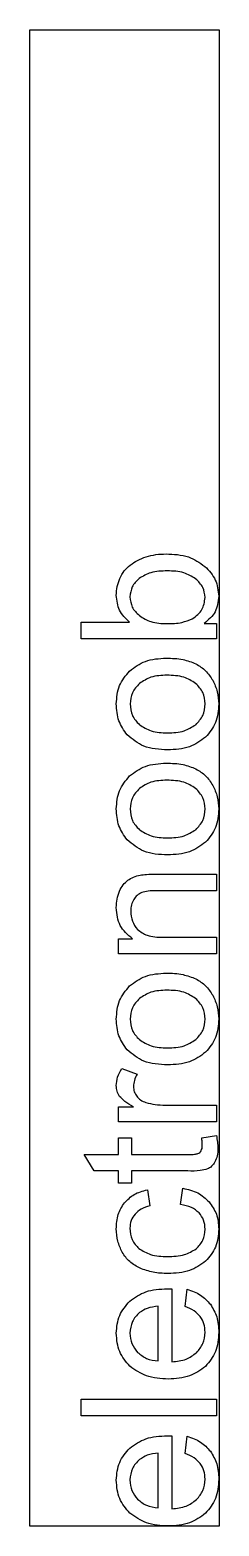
# Model space of a CAD drawing. Header units: millimetres. Extents: x 33 to 47, y -141 to -28.
import ezdxf

# ---------------------------------------------------------------- set-up
doc = ezdxf.new("R2010")
doc.units = ezdxf.units.MM
doc.layers.get('0').update_dxf_attribs({"linetype": 'CONTINUOUS'})

msp = doc.modelspace()

# ---------------------------------------------------------------- linework, layer by layer
for p, q in [((36.91, -73.87), (36.91, -72.62)), ((36.91, -72.62), (40.55, -72.62)), ((46.17, -72.71), (47.09, -72.71)), ((47.09, -72.71), (47.09, -73.87)), ((47.09, -73.87), (36.91, -73.87)), ((42.56, -91.6), (47.09, -91.6)), ((47.09, -91.6), (47.09, -92.85)), ((47.09, -92.85), (42.61, -92.85)), ((39.72, -97.59), (39.72, -96.46)), ((39.72, -96.46), (40.77, -96.46)), ((43.07, -96.34), (47.09, -96.34)), ((47.09, -96.34), (47.09, -97.59)), ((47.09, -97.59), (39.72, -97.59)), ((39.96, -106.24), (41.12, -106.67)), ((39.72, -110.25), (39.72, -109.12)), ((39.72, -109.12), (40.84, -109.12)), ((43.23, -109), (47.09, -109)), ((47.09, -109), (47.09, -110.25)), ((47.09, -110.25), (39.72, -110.25)), ((39.72, -112.71), (39.72, -111.45)), ((39.72, -111.45), (40.69, -111.45)), ((40.69, -111.45), (40.69, -112.71)), ((45.98, -111.45), (47.08, -111.27)), ((37.89, -113.95), (37.14, -112.71)), ((37.14, -112.71), (39.72, -112.71)), ((40.69, -112.71), (45, -112.71)), ((39.72, -113.95), (37.89, -113.95)), ((39.72, -114.87), (39.72, -113.95)), ((40.69, -114.87), (39.72, -114.87)), ((44.93, -113.95), (40.69, -113.95)), ((40.69, -113.95), (40.69, -114.87)), ((41.89, -115.37), (42.07, -116.58)), ((44.39, -116.48), (44.55, -115.25)), ((43.73, -122.83), (43.73, -128.32)), ((44.72, -124.15), (44.88, -122.86)), ((42.7, -128.25), (42.7, -124.14)), ((36.91, -132.39), (36.91, -131.14)), ((36.91, -131.14), (47.09, -131.14)), ((47.09, -131.14), (47.09, -132.39)), ((47.09, -132.39), (36.91, -132.39)), ((43.73, -133.89), (43.73, -139.39)), ((44.72, -135.22), (44.88, -133.93)), ((42.7, -139.32), (42.7, -135.2))]:
    msp.add_line(p, q)
msp.add_lwpolyline([(47.28, -28.02), (47.28, -140.69), (33.06, -140.69), (33.06, -28.02)], close=True)
for points, knots in [([(41.8, -67.7), (42.04, -67.64), (42.53, -67.5), (43.04, -67.49), (43.3, -67.48)], [0, 0, 0, 0, 0.0744385, 0.1520469, 0.1520469, 0.1520469, 0.1520469]), ([(43.3, -67.48), (43.87, -67.5), (44.94, -67.55), (45.82, -68.14), (46.22, -68.42)], [0, 0, 0, 0, 0.1696356, 0.3130148, 0.3130148, 0.3130148, 0.3130148]), ([(39.83, -69.32), (39.93, -69.12), (40.12, -68.74), (40.44, -68.46), (40.6, -68.32)], [0, 0, 0, 0, 0.0644437, 0.1271587, 0.1271587, 0.1271587, 0.1271587]), ([(40.6, -68.32), (40.78, -68.19), (41.15, -67.93), (41.57, -67.78), (41.8, -67.7)], [0, 0, 0, 0, 0.0649747, 0.1351567, 0.1351567, 0.1351567, 0.1351567]), ([(46.22, -68.42), (46.53, -68.74), (47.12, -69.38), (47.21, -70.24), (47.26, -70.67)], [0, 0, 0, 0, 0.1290279, 0.2535836, 0.2535836, 0.2535836, 0.2535836]), ([(39.55, -70.6), (39.56, -70.38), (39.59, -69.94), (39.75, -69.52), (39.83, -69.32)], [0, 0, 0, 0, 0.0665685, 0.1324318, 0.1324318, 0.1324318, 0.1324318]), ([(41.27, -69.33), (41.07, -69.53), (40.68, -69.91), (40.61, -70.45), (40.58, -70.72)], [0, 0, 0, 0, 0.0816058, 0.158783, 0.158783, 0.158783, 0.158783]), ([(43.4, -68.76), (42.97, -68.77), (42.21, -68.78), (41.55, -69.16), (41.27, -69.33)], [0, 0, 0, 0, 0.1263009, 0.2239113, 0.2239113, 0.2239113, 0.2239113]), ([(45.52, -69.35), (45.23, -69.18), (44.58, -68.79), (43.82, -68.77), (43.4, -68.76)], [0, 0, 0, 0, 0.0992772, 0.2236664, 0.2236664, 0.2236664, 0.2236664]), ([(46.23, -70.77), (46.2, -70.5), (46.13, -69.95), (45.73, -69.56), (45.52, -69.35)], [0, 0, 0, 0, 0.0784127, 0.1627175, 0.1627175, 0.1627175, 0.1627175]), ([(40.55, -72.62), (40.26, -72.34), (39.68, -71.79), (39.6, -71), (39.55, -70.6)], [0, 0, 0, 0, 0.1168692, 0.2315364, 0.2315364, 0.2315364, 0.2315364]), ([(40.58, -70.72), (40.61, -70.98), (40.68, -71.54), (41.08, -71.93), (41.29, -72.13)], [0, 0, 0, 0, 0.0784126, 0.1627178, 0.1627178, 0.1627178, 0.1627178]), ([(45.27, -72.37), (45.55, -72.16), (46.09, -71.76), (46.19, -71.09), (46.23, -70.77)], [0, 0, 0, 0, 0.1002906, 0.1937123, 0.1937123, 0.1937123, 0.1937123]), ([(47.26, -70.67), (47.21, -71.08), (47.12, -71.91), (46.49, -72.44), (46.17, -72.71)], [0, 0, 0, 0, 0.1196063, 0.2399703, 0.2399703, 0.2399703, 0.2399703]), ([(41.29, -72.13), (41.57, -72.31), (42.2, -72.69), (42.94, -72.72), (43.35, -72.73)], [0, 0, 0, 0, 0.0978853, 0.2176236, 0.2176236, 0.2176236, 0.2176236]), ([(43.35, -72.73), (43.74, -72.73), (44.4, -72.72), (45.01, -72.47), (45.27, -72.37)], [0, 0, 0, 0, 0.1145609, 0.1965692, 0.1965692, 0.1965692, 0.1965692]), ([(40.55, -76.3), (40.93, -76.02), (41.75, -75.41), (42.76, -75.36), (43.3, -75.33)], [0, 0, 0, 0, 0.1389661, 0.2974542, 0.2974542, 0.2974542, 0.2974542]), ([(43.3, -75.33), (43.73, -75.34), (44.5, -75.36), (45.22, -75.63), (45.54, -75.76)], [0, 0, 0, 0, 0.1275827, 0.2295056, 0.2295056, 0.2295056, 0.2295056]), ([(39.55, -78.78), (39.59, -78.3), (39.66, -77.37), (40.26, -76.65), (40.55, -76.3)], [0, 0, 0, 0, 0.1403835, 0.273681, 0.273681, 0.273681, 0.273681]), ([(43.36, -76.62), (42.95, -76.63), (42.2, -76.65), (41.57, -77.06), (41.29, -77.24)], [0, 0, 0, 0, 0.1211925, 0.2199249, 0.2199249, 0.2199249, 0.2199249]), ([(45.52, -77.23), (45.23, -77.05), (44.58, -76.65), (43.8, -76.63), (43.36, -76.62)], [0, 0, 0, 0, 0.1006843, 0.2281515, 0.2281515, 0.2281515, 0.2281515]), ([(45.54, -75.76), (45.8, -75.92), (46.31, -76.24), (46.64, -76.75), (46.81, -77)], [0, 0, 0, 0, 0.0894337, 0.1794614, 0.1794614, 0.1794614, 0.1794614]), ([(41.29, -77.24), (41.09, -77.46), (40.68, -77.89), (40.62, -78.49), (40.59, -78.78)], [0, 0, 0, 0, 0.0874601, 0.1740569, 0.1740569, 0.1740569, 0.1740569]), ([(46.23, -78.78), (46.2, -78.48), (46.14, -77.89), (45.73, -77.45), (45.52, -77.23)], [0, 0, 0, 0, 0.0870388, 0.1745875, 0.1745875, 0.1745875, 0.1745875]), ([(46.81, -77), (46.94, -77.28), (47.21, -77.85), (47.24, -78.47), (47.26, -78.78)], [0, 0, 0, 0, 0.0917753, 0.1852284, 0.1852284, 0.1852284, 0.1852284]), ([(40.37, -81.1), (40.13, -80.76), (39.64, -80.07), (39.58, -79.22), (39.55, -78.78)], [0, 0, 0, 0, 0.1221102, 0.2501139, 0.2501139, 0.2501139, 0.2501139]), ([(40.59, -78.78), (40.62, -79.08), (40.67, -79.68), (41.08, -80.12), (41.29, -80.34)], [0, 0, 0, 0, 0.0875142, 0.1748866, 0.1748866, 0.1748866, 0.1748866]), ([(45.53, -80.34), (45.73, -80.12), (46.14, -79.68), (46.2, -79.08), (46.23, -78.78)], [0, 0, 0, 0, 0.0875292, 0.1750609, 0.1750609, 0.1750609, 0.1750609]), ([(47.26, -78.78), (47.22, -79.27), (47.15, -80.21), (46.56, -80.93), (46.27, -81.29)], [0, 0, 0, 0, 0.1421622, 0.275242, 0.275242, 0.275242, 0.275242]), ([(43.41, -82.24), (42.79, -82.21), (41.64, -82.16), (40.77, -81.43), (40.37, -81.1)], [0, 0, 0, 0, 0.1805084, 0.332007, 0.332007, 0.332007, 0.332007]), ([(41.29, -80.34), (41.57, -80.52), (42.22, -80.92), (42.98, -80.94), (43.41, -80.96)], [0, 0, 0, 0, 0.0994533, 0.2241646, 0.2241646, 0.2241646, 0.2241646]), ([(43.41, -80.96), (43.83, -80.94), (44.6, -80.92), (45.24, -80.52), (45.53, -80.34)], [0, 0, 0, 0, 0.1247973, 0.2244811, 0.2244811, 0.2244811, 0.2244811]), ([(46.27, -81.29), (45.88, -81.56), (45.02, -82.17), (43.98, -82.22), (43.41, -82.24)], [0, 0, 0, 0, 0.1407217, 0.3073252, 0.3073252, 0.3073252, 0.3073252]), ([(40.55, -84.2), (40.93, -83.92), (41.75, -83.32), (42.76, -83.27), (43.3, -83.24)], [0, 0, 0, 0, 0.1389661, 0.2974542, 0.2974542, 0.2974542, 0.2974542]), ([(43.3, -83.24), (43.73, -83.25), (44.5, -83.26), (45.22, -83.54), (45.54, -83.67)], [0, 0, 0, 0, 0.1275827, 0.2295056, 0.2295056, 0.2295056, 0.2295056]), ([(39.55, -86.69), (39.59, -86.21), (39.66, -85.28), (40.26, -84.56), (40.55, -84.2)], [0, 0, 0, 0, 0.1403835, 0.273681, 0.273681, 0.273681, 0.273681]), ([(45.54, -83.67), (45.8, -83.83), (46.31, -84.14), (46.64, -84.65), (46.81, -84.91)], [0, 0, 0, 0, 0.0894337, 0.1794614, 0.1794614, 0.1794614, 0.1794614]), ([(41.29, -85.15), (41.09, -85.36), (40.68, -85.8), (40.62, -86.39), (40.59, -86.69)], [0, 0, 0, 0, 0.0874601, 0.1740569, 0.1740569, 0.1740569, 0.1740569]), ([(43.36, -84.52), (42.95, -84.54), (42.2, -84.56), (41.57, -84.96), (41.29, -85.15)], [0, 0, 0, 0, 0.1211925, 0.2199249, 0.2199249, 0.2199249, 0.2199249]), ([(45.52, -85.14), (45.23, -84.96), (44.58, -84.56), (43.8, -84.54), (43.36, -84.52)], [0, 0, 0, 0, 0.1006843, 0.2281515, 0.2281515, 0.2281515, 0.2281515]), ([(46.23, -86.69), (46.2, -86.39), (46.14, -85.8), (45.73, -85.36), (45.52, -85.14)], [0, 0, 0, 0, 0.0870388, 0.1745875, 0.1745875, 0.1745875, 0.1745875]), ([(46.81, -84.91), (46.94, -85.19), (47.21, -85.75), (47.24, -86.38), (47.26, -86.69)], [0, 0, 0, 0, 0.0917753, 0.1852284, 0.1852284, 0.1852284, 0.1852284]), ([(40.37, -89.01), (40.13, -88.67), (39.64, -87.97), (39.58, -87.12), (39.55, -86.69)], [0, 0, 0, 0, 0.1221106, 0.2501139, 0.2501139, 0.2501139, 0.2501139]), ([(40.59, -86.69), (40.62, -86.99), (40.67, -87.59), (41.08, -88.03), (41.29, -88.25)], [0, 0, 0, 0, 0.0875142, 0.1748866, 0.1748866, 0.1748866, 0.1748866]), ([(45.53, -88.25), (45.73, -88.03), (46.14, -87.59), (46.2, -86.99), (46.23, -86.69)], [0, 0, 0, 0, 0.0875292, 0.1750609, 0.1750609, 0.1750609, 0.1750609]), ([(47.26, -86.69), (47.22, -87.18), (47.15, -88.12), (46.56, -88.84), (46.27, -89.19)], [0, 0, 0, 0, 0.1421622, 0.275242, 0.275242, 0.275242, 0.275242]), ([(43.41, -90.15), (42.79, -90.12), (41.64, -90.07), (40.77, -89.34), (40.37, -89.01)], [0, 0, 0, 0, 0.1805084, 0.332007, 0.332007, 0.332007, 0.332007]), ([(41.29, -88.25), (41.57, -88.42), (42.22, -88.83), (42.98, -88.85), (43.41, -88.86)], [0, 0, 0, 0, 0.0994533, 0.2241646, 0.2241646, 0.2241646, 0.2241646]), ([(43.41, -88.86), (43.83, -88.85), (44.6, -88.83), (45.24, -88.42), (45.53, -88.25)], [0, 0, 0, 0, 0.1247973, 0.2244811, 0.2244811, 0.2244811, 0.2244811]), ([(46.27, -89.19), (45.88, -89.47), (45.02, -90.08), (43.98, -90.12), (43.41, -90.15)], [0, 0, 0, 0, 0.1407217, 0.3073252, 0.3073252, 0.3073252, 0.3073252]), ([(39.79, -92.89), (39.87, -92.72), (40.03, -92.4), (40.3, -92.17), (40.42, -92.06)], [0, 0, 0, 0, 0.056156, 0.105616, 0.105616, 0.105616, 0.105616]), ([(40.42, -92.06), (40.56, -91.97), (40.85, -91.79), (41.17, -91.71), (41.34, -91.67)], [0, 0, 0, 0, 0.0486354, 0.1007372, 0.1007372, 0.1007372, 0.1007372]), ([(41.34, -91.67), (41.5, -91.65), (41.91, -91.6), (42.31, -91.6), (42.56, -91.6)], [0, 0, 0, 0, 0.0480132, 0.1217981, 0.1217981, 0.1217981, 0.1217981]), ([(39.55, -94.12), (39.56, -93.9), (39.58, -93.48), (39.72, -93.09), (39.79, -92.89)], [0, 0, 0, 0, 0.0642379, 0.125508, 0.125508, 0.125508, 0.125508]), ([(40.86, -93.51), (40.8, -93.64), (40.66, -93.92), (40.64, -94.22), (40.64, -94.38)], [0, 0, 0, 0, 0.04375796, 0.09087267, 0.09087267, 0.09087267, 0.09087267]), ([(41.47, -92.99), (41.35, -93.05), (41.1, -93.17), (40.94, -93.4), (40.86, -93.51)], [0, 0, 0, 0, 0.03957422, 0.08066381, 0.08066381, 0.08066381, 0.08066381]), ([(42.61, -92.85), (42.38, -92.85), (42, -92.85), (41.62, -92.95), (41.47, -92.99)], [0, 0, 0, 0, 0.0668347, 0.1155475, 0.1155475, 0.1155475, 0.1155475]), ([(40.77, -96.46), (40.41, -96.16), (39.69, -95.54), (39.6, -94.6), (39.55, -94.12)], [0, 0, 0, 0, 0.1347562, 0.2735015, 0.2735015, 0.2735015, 0.2735015]), ([(40.64, -94.38), (40.66, -94.64), (40.7, -95.15), (41, -95.56), (41.14, -95.76)], [0, 0, 0, 0, 0.0754434, 0.1493968, 0.1493968, 0.1493968, 0.1493968]), ([(41.14, -95.76), (41.38, -95.93), (41.95, -96.33), (42.65, -96.34), (43.07, -96.34)], [0, 0, 0, 0, 0.0853253, 0.2050966, 0.2050966, 0.2050966, 0.2050966]), ([(40.55, -100.02), (40.93, -99.74), (41.75, -99.14), (42.76, -99.08), (43.3, -99.05)], [0, 0, 0, 0, 0.1389661, 0.2974543, 0.2974543, 0.2974543, 0.2974543]), ([(43.3, -99.05), (43.73, -99.06), (44.5, -99.08), (45.22, -99.36), (45.54, -99.48)], [0, 0, 0, 0, 0.1275827, 0.2295057, 0.2295057, 0.2295057, 0.2295057]), ([(39.55, -102.51), (39.59, -102.03), (39.66, -101.09), (40.26, -100.37), (40.55, -100.02)], [0, 0, 0, 0, 0.1403837, 0.2736808, 0.2736808, 0.2736808, 0.2736808]), ([(45.54, -99.48), (45.8, -99.64), (46.31, -99.96), (46.64, -100.47), (46.81, -100.72)], [0, 0, 0, 0, 0.0894332, 0.1794612, 0.1794612, 0.1794612, 0.1794612]), ([(41.29, -100.96), (41.09, -101.18), (40.68, -101.61), (40.62, -102.21), (40.59, -102.51)], [0, 0, 0, 0, 0.0874601, 0.1740566, 0.1740566, 0.1740566, 0.1740566]), ([(43.36, -100.34), (42.95, -100.35), (42.2, -100.38), (41.57, -100.78), (41.29, -100.96)], [0, 0, 0, 0, 0.1211925, 0.2199249, 0.2199249, 0.2199249, 0.2199249]), ([(45.52, -100.96), (45.23, -100.78), (44.58, -100.37), (43.8, -100.35), (43.36, -100.34)], [0, 0, 0, 0, 0.100684, 0.2281513, 0.2281513, 0.2281513, 0.2281513]), ([(46.23, -102.51), (46.2, -102.21), (46.14, -101.61), (45.73, -101.18), (45.52, -100.96)], [0, 0, 0, 0, 0.0870391, 0.1745877, 0.1745877, 0.1745877, 0.1745877]), ([(46.81, -100.72), (46.94, -101), (47.21, -101.57), (47.24, -102.19), (47.26, -102.51)], [0, 0, 0, 0, 0.0917753, 0.1852286, 0.1852286, 0.1852286, 0.1852286]), ([(40.37, -104.82), (40.13, -104.48), (39.64, -103.79), (39.58, -102.94), (39.55, -102.51)], [0, 0, 0, 0, 0.1221104, 0.2501139, 0.2501139, 0.2501139, 0.2501139]), ([(40.59, -102.51), (40.62, -102.8), (40.67, -103.4), (41.08, -103.84), (41.29, -104.06)], [0, 0, 0, 0, 0.0875142, 0.1748864, 0.1748864, 0.1748864, 0.1748864]), ([(45.53, -104.06), (45.73, -103.84), (46.14, -103.4), (46.2, -102.8), (46.23, -102.51)], [0, 0, 0, 0, 0.0875291, 0.1750607, 0.1750607, 0.1750607, 0.1750607]), ([(47.26, -102.51), (47.22, -102.99), (47.15, -103.93), (46.56, -104.66), (46.27, -105.01)], [0, 0, 0, 0, 0.1421625, 0.275242, 0.275242, 0.275242, 0.275242]), ([(41.29, -104.06), (41.57, -104.24), (42.22, -104.64), (42.98, -104.67), (43.41, -104.68)], [0, 0, 0, 0, 0.0994534, 0.2241647, 0.2241647, 0.2241647, 0.2241647]), ([(43.41, -104.68), (43.83, -104.67), (44.6, -104.64), (45.24, -104.24), (45.53, -104.06)], [0, 0, 0, 0, 0.1247973, 0.2244812, 0.2244812, 0.2244812, 0.2244812]), ([(43.41, -105.96), (42.79, -105.93), (41.64, -105.88), (40.77, -105.16), (40.37, -104.82)], [0, 0, 0, 0, 0.1805083, 0.3320072, 0.3320072, 0.3320072, 0.3320072]), ([(46.27, -105.01), (45.88, -105.29), (45.02, -105.89), (43.98, -105.94), (43.41, -105.96)], [0, 0, 0, 0, 0.1407216, 0.3073251, 0.3073251, 0.3073251, 0.3073251]), ([(39.55, -107.52), (39.57, -107.31), (39.62, -106.85), (39.84, -106.45), (39.96, -106.24)], [0, 0, 0, 0, 0.0644884, 0.1359251, 0.1359251, 0.1359251, 0.1359251]), ([(41.12, -106.67), (41.04, -106.82), (40.88, -107.11), (40.86, -107.43), (40.84, -107.59)], [0, 0, 0, 0, 0.05011898, 0.09643697, 0.09643697, 0.09643697, 0.09643697]), ([(39.8, -108.33), (39.73, -108.2), (39.58, -107.95), (39.56, -107.67), (39.55, -107.52)], [0, 0, 0, 0, 0.04261476, 0.08499357, 0.08499357, 0.08499357, 0.08499357]), ([(40.84, -107.59), (40.85, -107.72), (40.88, -107.99), (41.02, -108.21), (41.09, -108.32)], [0, 0, 0, 0, 0.03936366, 0.07869099, 0.07869099, 0.07869099, 0.07869099]), ([(40.84, -109.12), (40.61, -109), (40.22, -108.78), (39.93, -108.46), (39.8, -108.33)], [0, 0, 0, 0, 0.0771348, 0.1311969, 0.1311969, 0.1311969, 0.1311969]), ([(41.09, -108.32), (41.18, -108.42), (41.37, -108.63), (41.64, -108.74), (41.77, -108.79)], [0, 0, 0, 0, 0.04057512, 0.08373958, 0.08373958, 0.08373958, 0.08373958]), ([(41.77, -108.79), (42.01, -108.85), (42.48, -108.97), (42.98, -108.99), (43.23, -109)], [0, 0, 0, 0, 0.0714997, 0.1476988, 0.1476988, 0.1476988, 0.1476988]), ([(46.02, -112), (46.02, -111.92), (46.01, -111.74), (45.99, -111.56), (45.98, -111.45)], [0, 0, 0, 0, 0.02415591, 0.05509209, 0.05509209, 0.05509209, 0.05509209]), ([(47.08, -111.27), (47.11, -111.44), (47.17, -111.75), (47.18, -112.07), (47.19, -112.22)], [0, 0, 0, 0, 0.05067586, 0.09519473, 0.09519473, 0.09519473, 0.09519473]), ([(45, -112.71), (45.15, -112.71), (45.38, -112.72), (45.61, -112.66), (45.69, -112.64)], [0, 0, 0, 0, 0.04394252, 0.06925028, 0.06925028, 0.06925028, 0.06925028]), ([(45.69, -112.64), (45.74, -112.62), (45.84, -112.57), (45.9, -112.48), (45.93, -112.43)], [0, 0, 0, 0, 0.01622709, 0.0328719, 0.0328719, 0.0328719, 0.0328719]), ([(45.93, -112.43), (45.96, -112.37), (46.02, -112.23), (46.02, -112.09), (46.02, -112)], [0, 0, 0, 0, 0.01935916, 0.0440221, 0.0440221, 0.0440221, 0.0440221]), ([(47.19, -112.22), (47.19, -112.42), (47.18, -112.79), (47.04, -113.12), (46.97, -113.27)], [0, 0, 0, 0, 0.0606394, 0.1085658, 0.1085658, 0.1085658, 0.1085658]), ([(46.97, -113.27), (46.9, -113.39), (46.75, -113.61), (46.52, -113.74), (46.41, -113.8)], [0, 0, 0, 0, 0.04049959, 0.078409, 0.078409, 0.078409, 0.078409]), ([(46.41, -113.8), (46.23, -113.84), (45.74, -113.96), (45.25, -113.96), (44.93, -113.95)], [0, 0, 0, 0, 0.055605, 0.1488003, 0.1488003, 0.1488003, 0.1488003]), ([(40.16, -116.35), (40.39, -116.12), (40.87, -115.63), (41.54, -115.46), (41.89, -115.37)], [0, 0, 0, 0, 0.0965852, 0.2016851, 0.2016851, 0.2016851, 0.2016851]), ([(44.55, -115.25), (44.95, -115.34), (45.7, -115.5), (46.27, -116.03), (46.54, -116.28)], [0, 0, 0, 0, 0.1187863, 0.2276896, 0.2276896, 0.2276896, 0.2276896]), ([(39.55, -118.31), (39.57, -117.94), (39.61, -117.23), (39.98, -116.63), (40.16, -116.35)], [0, 0, 0, 0, 0.1102227, 0.2086986, 0.2086986, 0.2086986, 0.2086986]), ([(42.07, -116.58), (41.85, -116.65), (41.42, -116.76), (41.1, -117.06), (40.96, -117.2)], [0, 0, 0, 0, 0.0693836, 0.1292067, 0.1292067, 0.1292067, 0.1292067]), ([(45.78, -117.11), (45.6, -116.95), (45.19, -116.62), (44.68, -116.53), (44.39, -116.48)], [0, 0, 0, 0, 0.0700139, 0.15456, 0.15456, 0.15456, 0.15456]), ([(46.23, -118.33), (46.22, -118.1), (46.18, -117.65), (45.91, -117.28), (45.78, -117.11)], [0, 0, 0, 0, 0.0684522, 0.1333442, 0.1333442, 0.1333442, 0.1333442]), ([(46.54, -116.28), (46.75, -116.58), (47.18, -117.19), (47.23, -117.94), (47.26, -118.32)], [0, 0, 0, 0, 0.1069872, 0.219768, 0.219768, 0.219768, 0.219768]), ([(40.96, -117.2), (40.85, -117.36), (40.62, -117.68), (40.59, -118.07), (40.58, -118.26)], [0, 0, 0, 0, 0.0562207, 0.1148584, 0.1148584, 0.1148584, 0.1148584]), ([(40.58, -118.26), (40.61, -118.56), (40.66, -119.15), (41.06, -119.59), (41.26, -119.8)], [0, 0, 0, 0, 0.0872241, 0.1719754, 0.1719754, 0.1719754, 0.1719754]), ([(40, -120.07), (39.87, -119.8), (39.61, -119.24), (39.57, -118.62), (39.55, -118.31)], [0, 0, 0, 0, 0.0908726, 0.1831094, 0.1831094, 0.1831094, 0.1831094]), ([(45.56, -119.82), (45.75, -119.61), (46.15, -119.2), (46.21, -118.62), (46.23, -118.33)], [0, 0, 0, 0, 0.0827964, 0.1674509, 0.1674509, 0.1674509, 0.1674509]), ([(47.26, -118.32), (47.22, -118.79), (47.15, -119.71), (46.56, -120.41), (46.27, -120.75)], [0, 0, 0, 0, 0.1387302, 0.2687984, 0.2687984, 0.2687984, 0.2687984]), ([(41.34, -121.28), (41.07, -121.13), (40.52, -120.84), (40.17, -120.33), (40, -120.07)], [0, 0, 0, 0, 0.0929024, 0.1829633, 0.1829633, 0.1829633, 0.1829633]), ([(41.26, -119.8), (41.54, -119.97), (42.2, -120.36), (42.96, -120.38), (43.4, -120.39)], [0, 0, 0, 0, 0.0979579, 0.2256015, 0.2256015, 0.2256015, 0.2256015]), ([(43.4, -120.39), (43.84, -120.38), (44.61, -120.37), (45.27, -119.98), (45.56, -119.82)], [0, 0, 0, 0, 0.1290508, 0.2265467, 0.2265467, 0.2265467, 0.2265467]), ([(43.43, -121.67), (43.06, -121.66), (42.34, -121.64), (41.66, -121.39), (41.34, -121.28)], [0, 0, 0, 0, 0.1123849, 0.2138449, 0.2138449, 0.2138449, 0.2138449]), ([(46.27, -120.75), (45.88, -121.02), (45.03, -121.61), (44, -121.65), (43.43, -121.67)], [0, 0, 0, 0, 0.1387369, 0.3035855, 0.3035855, 0.3035855, 0.3035855]), ([(39.55, -126.17), (39.59, -125.71), (39.67, -124.79), (40.27, -124.1), (40.56, -123.76)], [0, 0, 0, 0, 0.1366754, 0.2678451, 0.2678451, 0.2678451, 0.2678451]), ([(40.56, -123.76), (40.95, -123.48), (41.8, -122.89), (42.83, -122.84), (43.39, -122.82)], [0, 0, 0, 0, 0.1400636, 0.3038568, 0.3038568, 0.3038568, 0.3038568]), ([(43.39, -122.82), (43.44, -122.82), (43.55, -122.82), (43.66, -122.82), (43.73, -122.83)], [0, 0, 0, 0, 0.01388623, 0.0333323, 0.0333323, 0.0333323, 0.0333323]), ([(44.88, -122.86), (45.23, -122.98), (45.91, -123.21), (46.4, -123.74), (46.63, -123.99)], [0, 0, 0, 0, 0.1095298, 0.2119603, 0.2119603, 0.2119603, 0.2119603]), ([(41.3, -124.61), (41.09, -124.82), (40.67, -125.26), (40.61, -125.86), (40.58, -126.16)], [0, 0, 0, 0, 0.0873647, 0.1754941, 0.1754941, 0.1754941, 0.1754941]), ([(42.7, -124.14), (42.42, -124.17), (41.92, -124.23), (41.49, -124.49), (41.3, -124.61)], [0, 0, 0, 0, 0.0829527, 0.1489583, 0.1489583, 0.1489583, 0.1489583]), ([(45.87, -124.92), (45.72, -124.77), (45.4, -124.42), (44.96, -124.25), (44.72, -124.15)], [0, 0, 0, 0, 0.0639838, 0.1401316, 0.1401316, 0.1401316, 0.1401316]), ([(46.23, -126.1), (46.22, -125.88), (46.19, -125.46), (45.98, -125.1), (45.87, -124.92)], [0, 0, 0, 0, 0.0643342, 0.1244125, 0.1244125, 0.1244125, 0.1244125]), ([(46.63, -123.99), (46.82, -124.3), (47.2, -124.95), (47.24, -125.7), (47.26, -126.1)], [0, 0, 0, 0, 0.1050977, 0.223118, 0.223118, 0.223118, 0.223118]), ([(40.58, -128.66), (40.28, -128.31), (39.67, -127.59), (39.59, -126.65), (39.55, -126.17)], [0, 0, 0, 0, 0.1343401, 0.2752058, 0.2752058, 0.2752058, 0.2752058]), ([(40.58, -126.16), (40.6, -126.43), (40.65, -126.97), (40.99, -127.4), (41.16, -127.61)], [0, 0, 0, 0, 0.0805308, 0.1590206, 0.1590206, 0.1590206, 0.1590206]), ([(45.59, -127.64), (45.77, -127.42), (46.15, -126.97), (46.21, -126.39), (46.23, -126.1)], [0, 0, 0, 0, 0.0846452, 0.1708685, 0.1708685, 0.1708685, 0.1708685]), ([(47.26, -126.1), (47.23, -126.61), (47.16, -127.57), (46.55, -128.31), (46.26, -128.67)], [0, 0, 0, 0, 0.1471357, 0.2813687, 0.2813687, 0.2813687, 0.2813687]), ([(41.16, -127.61), (41.37, -127.78), (41.82, -128.14), (42.4, -128.22), (42.7, -128.25)], [0, 0, 0, 0, 0.0813068, 0.1702203, 0.1702203, 0.1702203, 0.1702203]), ([(43.73, -128.32), (44.1, -128.29), (44.78, -128.22), (45.33, -127.82), (45.59, -127.64)], [0, 0, 0, 0, 0.1092328, 0.2015395, 0.2015395, 0.2015395, 0.2015395]), ([(43.47, -129.62), (42.9, -129.59), (41.84, -129.54), (40.98, -128.94), (40.58, -128.66)], [0, 0, 0, 0, 0.1669596, 0.3099091, 0.3099091, 0.3099091, 0.3099091]), ([(46.26, -128.67), (45.88, -128.94), (45.05, -129.54), (44.02, -129.59), (43.47, -129.62)], [0, 0, 0, 0, 0.1391868, 0.3006993, 0.3006993, 0.3006993, 0.3006993]), ([(40.56, -134.82), (40.95, -134.55), (41.8, -133.96), (42.83, -133.91), (43.39, -133.89)], [0, 0, 0, 0, 0.1400637, 0.3038568, 0.3038568, 0.3038568, 0.3038568]), ([(43.39, -133.89), (43.44, -133.89), (43.55, -133.89), (43.66, -133.89), (43.73, -133.89)], [0, 0, 0, 0, 0.01388623, 0.0333323, 0.0333323, 0.0333323, 0.0333323]), ([(44.88, -133.93), (45.23, -134.05), (45.91, -134.28), (46.4, -134.8), (46.63, -135.06)], [0, 0, 0, 0, 0.1095298, 0.2119603, 0.2119603, 0.2119603, 0.2119603]), ([(39.55, -137.24), (39.59, -136.77), (39.67, -135.86), (40.27, -135.16), (40.56, -134.82)], [0, 0, 0, 0, 0.1366753, 0.2678451, 0.2678451, 0.2678451, 0.2678451]), ([(42.7, -135.2), (42.42, -135.24), (41.92, -135.29), (41.49, -135.56), (41.3, -135.68)], [0, 0, 0, 0, 0.0829527, 0.1489583, 0.1489583, 0.1489583, 0.1489583]), ([(46.63, -135.06), (46.82, -135.36), (47.2, -136.01), (47.24, -136.77), (47.26, -137.17)], [0, 0, 0, 0, 0.1050977, 0.2231179, 0.2231179, 0.2231179, 0.2231179]), ([(41.3, -135.68), (41.09, -135.89), (40.67, -136.32), (40.61, -136.92), (40.58, -137.22)], [0, 0, 0, 0, 0.0873646, 0.1754942, 0.1754942, 0.1754942, 0.1754942]), ([(45.87, -135.99), (45.72, -135.83), (45.4, -135.49), (44.96, -135.31), (44.72, -135.22)], [0, 0, 0, 0, 0.0639839, 0.1401316, 0.1401316, 0.1401316, 0.1401316]), ([(46.23, -137.16), (46.22, -136.94), (46.19, -136.52), (45.98, -136.16), (45.87, -135.99)], [0, 0, 0, 0, 0.0643341, 0.1244124, 0.1244124, 0.1244124, 0.1244124]), ([(40.58, -139.72), (40.28, -139.38), (39.67, -138.66), (39.59, -137.72), (39.55, -137.24)], [0, 0, 0, 0, 0.1343401, 0.2752058, 0.2752058, 0.2752058, 0.2752058]), ([(40.58, -137.22), (40.6, -137.5), (40.65, -138.04), (40.99, -138.46), (41.16, -138.67)], [0, 0, 0, 0, 0.0805308, 0.1590206, 0.1590206, 0.1590206, 0.1590206]), ([(45.59, -138.7), (45.77, -138.48), (46.15, -138.04), (46.21, -137.46), (46.23, -137.16)], [0, 0, 0, 0, 0.0846451, 0.1708686, 0.1708686, 0.1708686, 0.1708686]), ([(47.26, -137.17), (47.23, -137.67), (47.16, -138.63), (46.55, -139.38), (46.26, -139.73)], [0, 0, 0, 0, 0.1471358, 0.2813687, 0.2813687, 0.2813687, 0.2813687]), ([(41.16, -138.67), (41.37, -138.85), (41.82, -139.21), (42.4, -139.28), (42.7, -139.32)], [0, 0, 0, 0, 0.0813068, 0.1702203, 0.1702203, 0.1702203, 0.1702203]), ([(43.73, -139.39), (44.1, -139.35), (44.78, -139.29), (45.33, -138.89), (45.59, -138.7)], [0, 0, 0, 0, 0.1092328, 0.2015395, 0.2015395, 0.2015395, 0.2015395]), ([(43.47, -140.68), (42.9, -140.66), (41.84, -140.61), (40.98, -140), (40.58, -139.72)], [0, 0, 0, 0, 0.1669596, 0.3099091, 0.3099091, 0.3099091, 0.3099091]), ([(46.26, -139.73), (45.88, -140.01), (45.05, -140.61), (44.02, -140.66), (43.47, -140.68)], [0, 0, 0, 0, 0.1391868, 0.3006993, 0.3006993, 0.3006993, 0.3006993])]:
    msp.add_open_spline(points, degree=3, knots=knots)

doc.saveas('drawing.dxf')
